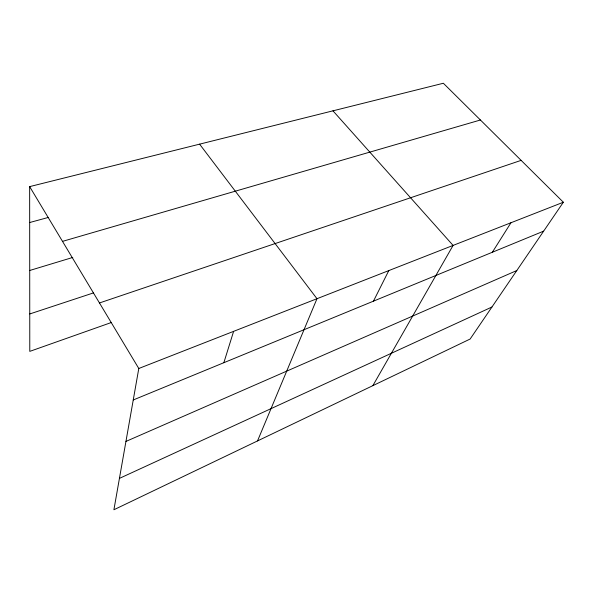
<?xml version="1.0" encoding="UTF-8"?>
<svg xmlns="http://www.w3.org/2000/svg" width="593" height="593" viewBox="0 0 593 593"><rect width="100%" height="100%" fill="white"/><g stroke="black" fill="none" stroke-linecap="round" stroke-linejoin="round"><path stroke-width="0.89" d="M29.65 186.617L138.792 368.49L113.908 509.75L470.13 339.033L563.35 202.235L443.356 83.25L29.65 186.617L29.783 351.375L111.388 322.496M223.85 362.708L233.612 331.361M257.525 440.918L316.981 298.709L199.596 144.158M373.449 301.162L388.8 270.586M372.864 385.643L453.089 245.413L332.969 110.832M492.353 252.247L510.966 222.746M119.43 478.388L491.945 307.011M125.946 441.422L516.814 270.527M133.24 399.978L543.648 231.144M138.792 368.49L563.35 202.235M99.468 302.964L521.128 160.369M29.754 313.956L93.635 292.86M29.717 270.475L72.769 257.444M62.51 241.373L480.419 120.001M29.68 222.523L48.292 217.453"/></g></svg>
